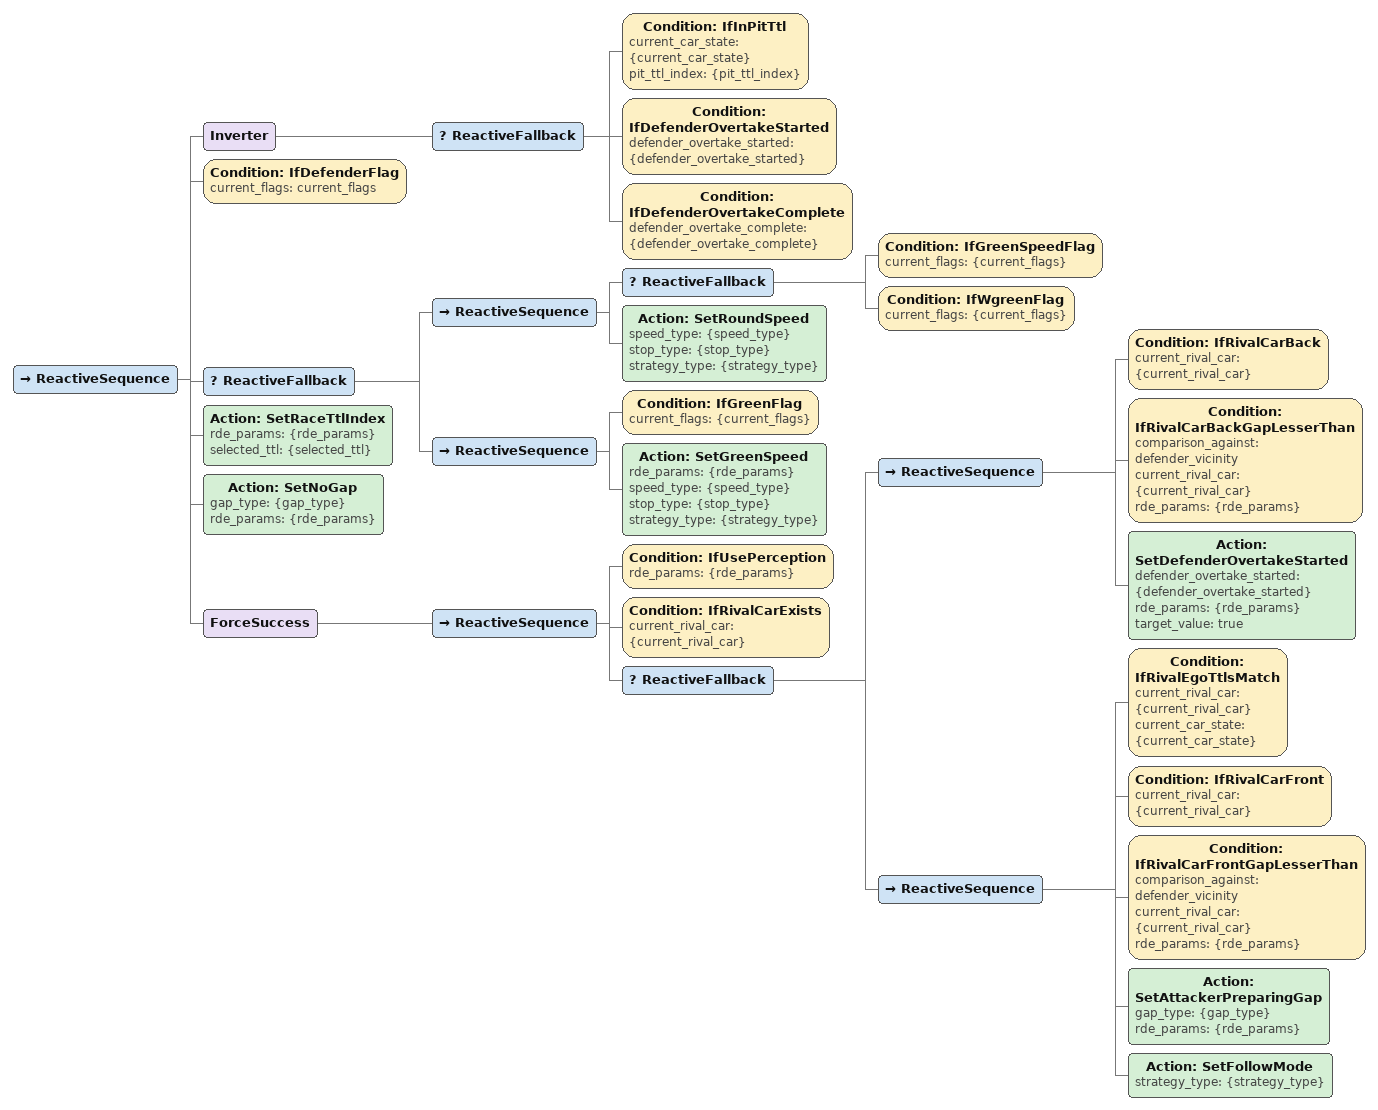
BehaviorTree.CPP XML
<ReactiveSequence> <!-- Defender Flag, before overtake -->
	<Inverter>
		<ReactiveFallback>
			<Condition ID="IfInPitTtl" current_car_state="{current_car_state}" pit_ttl_index="{pit_ttl_index}"/>
			<Condition ID="IfDefenderOvertakeStarted" defender_overtake_started="{defender_overtake_started}"/>
			<Condition ID="IfDefenderOvertakeComplete" defender_overtake_complete="{defender_overtake_complete}"/>
		</ReactiveFallback>
	</Inverter>
	<Condition ID="IfDefenderFlag" current_flags="current_flags"/>
	<ReactiveFallback>
		<ReactiveSequence>
			<ReactiveFallback>
				<Condition ID="IfGreenSpeedFlag" current_flags="{current_flags}"/>
				<Condition ID="IfWgreenFlag" current_flags="{current_flags}"/>
			</ReactiveFallback>
			<Action ID="SetRoundSpeed" speed_type="{speed_type}" stop_type="{stop_type}" strategy_type="{strategy_type}"/>
		</ReactiveSequence>
		<ReactiveSequence>
			<Condition ID="IfGreenFlag" current_flags="{current_flags}"/>
			<Action ID="SetGreenSpeed" rde_params="{rde_params}" speed_type="{speed_type}" stop_type="{stop_type}" strategy_type="{strategy_type}"/>
		</ReactiveSequence>
	</ReactiveFallback>
	<Action ID="SetRaceTtlIndex" rde_params="{rde_params}" selected_ttl="{selected_ttl}"/>
	<Action ID="SetNoGap" gap_type="{gap_type}" rde_params="{rde_params}"/>
	<ForceSuccess>
		<ReactiveSequence>
			<Condition ID="IfUsePerception" rde_params="{rde_params}"/>
			<Condition ID="IfRivalCarExists" current_rival_car="{current_rival_car}"/>
			<ReactiveFallback>
				<ReactiveSequence>
					<Condition ID="IfRivalCarBack" current_rival_car="{current_rival_car}"/>
					<Condition ID="IfRivalCarBackGapLesserThan" comparison_against="defender_vicinity" current_rival_car="{current_rival_car}" rde_params="{rde_params}"/>
					<Action ID="SetDefenderOvertakeStarted" defender_overtake_started="{defender_overtake_started}" rde_params="{rde_params}" target_value="true"/>
				</ReactiveSequence>
				<ReactiveSequence> <!--DEFENSIVE -->
					<Condition ID="IfRivalEgoTtlsMatch" current_rival_car="{current_rival_car}" current_car_state="{current_car_state}"/>
					<Condition ID="IfRivalCarFront" current_rival_car="{current_rival_car}"/>
					<Condition ID="IfRivalCarFrontGapLesserThan" comparison_against="defender_vicinity" current_rival_car="{current_rival_car}" rde_params="{rde_params}"/>
					<Action ID="SetAttackerPreparingGap" gap_type="{gap_type}" rde_params="{rde_params}"/>
					<Action ID="SetFollowMode" strategy_type="{strategy_type}"/>
				</ReactiveSequence>
			</ReactiveFallback>
		</ReactiveSequence>
	</ForceSuccess>
</ReactiveSequence>
